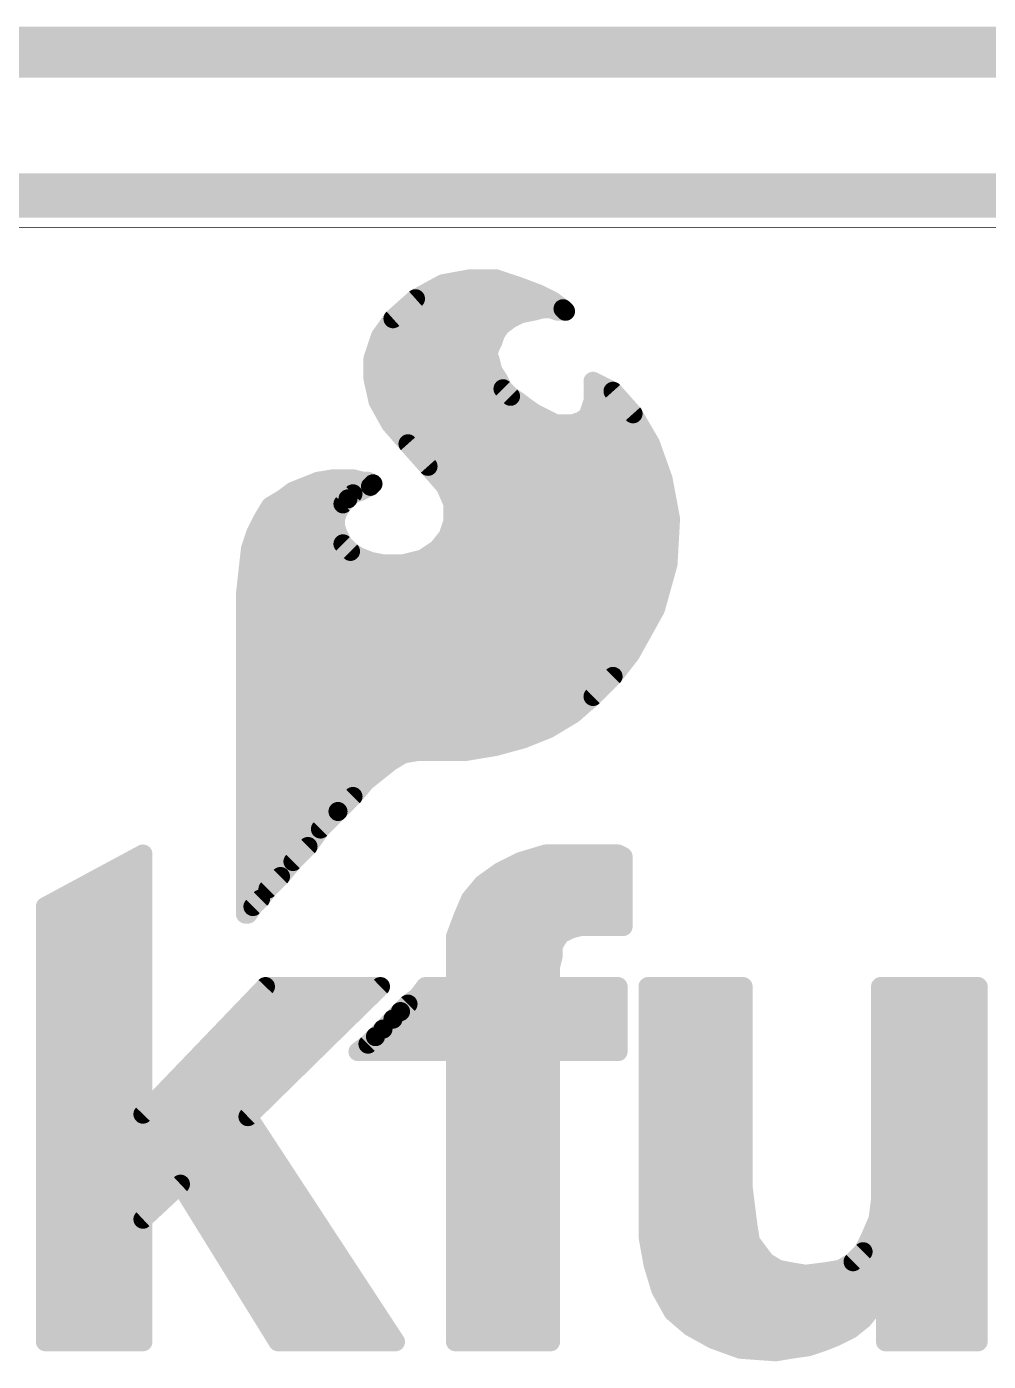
# Model space of a CAD drawing. Extents: x -31.8 to 54.9, y -28.5 to 33.1.
# Drawn here: x 12.72 to 16.56, y 27.79 to 33.12 of the extents above; entities that cross this region are included whole.
import ezdxf

# ---------------------------------------------------------------- set-up
doc = ezdxf.new("R2010")
doc.units = 0
for name, color, linetype in [('20', 53, 'CONTINUOUS'), ('21', 41, 'CONTINUOUS'), ('22', 40, 'CONTINUOUS'), ('52', 253, 'CONTINUOUS')]:
    doc.layers.add(name, color=color, linetype=linetype)

msp = doc.modelspace()

# ---------------------------------------------------------------- linework, layer by layer
at = {"layer": '20', "const_width": 0.2032}
msp.add_lwpolyline([(25.4, 33.02), (0, 33.02)], dxfattribs=at)
at = {"layer": '21', "const_width": 0.0762}
for points in [[(14.381, 32.094), (14.271, 32.034)], [(14.491, 32.114), (14.381, 32.094)], [(14.591, 32.114), (14.491, 32.114)], [(14.681, 32.084), (14.591, 32.114)], [(14.761, 32.054), (14.681, 32.084)], [(14.271, 32.034), (14.181, 31.954)], [(14.3557, 32.0802), (14.6911, 32.0802)], [(14.821, 32.024), (14.761, 32.054)], [(14.2373, 32.004), (14.8477, 32.004)], [(14.691, 31.974), (14.741, 31.984)], [(14.741, 31.984), (14.781, 31.994)], [(14.781, 31.994), (14.811, 31.994)], [(14.811, 31.994), (14.841, 31.984)], [(14.861, 31.994), (14.821, 32.024)], [(14.841, 31.984), (14.871, 31.984)], [(14.871, 31.984), (14.861, 31.994)], [(14.181, 31.954), (14.131, 31.884)], [(14.1623, 31.9278), (14.6161, 31.9278)], [(14.591, 31.894), (14.611, 31.924)], [(14.611, 31.924), (14.651, 31.954)], [(14.651, 31.954), (14.691, 31.974)], [(14.131, 31.884), (14.101, 31.794)], [(14.581, 31.864), (14.591, 31.894)], [(14.1202, 31.8516), (14.5748, 31.8516)], [(14.561, 31.814), (14.571, 31.844)], [(14.571, 31.844), (14.581, 31.864)], [(14.101, 31.794), (14.101, 31.714)], [(14.101, 31.7754), (14.5732, 31.7754)], [(14.571, 31.784), (14.561, 31.814)], [(14.581, 31.744), (14.571, 31.784)], [(14.101, 31.714), (14.121, 31.624)], [(14.601, 31.714), (14.581, 31.744)], [(14.621, 31.674), (14.601, 31.714)], [(14.1043, 31.6992), (14.6084, 31.6992)], [(14.651, 31.644), (14.621, 31.674)], [(14.981, 31.704), (14.981, 31.624)], [(15.061, 31.664), (14.981, 31.704)], [(14.981, 31.6992), (14.9906, 31.6992)], [(15.141, 31.574), (15.061, 31.664)], [(14.121, 31.624), (14.171, 31.534)], [(14.1216, 31.623), (14.6823, 31.623)], [(14.681, 31.624), (14.651, 31.644)], [(14.721, 31.594), (14.681, 31.624)], [(14.981, 31.624), (14.971, 31.594)], [(14.9807, 31.623), (15.0974, 31.623)], [(14.751, 31.574), (14.721, 31.594)], [(14.791, 31.554), (14.751, 31.574)], [(14.831, 31.534), (14.791, 31.554)], [(14.961, 31.564), (14.931, 31.544)], [(14.971, 31.594), (14.961, 31.564)], [(15.211, 31.454), (15.141, 31.574)], [(14.1639, 31.5468), (14.8054, 31.5468)], [(14.171, 31.534), (14.241, 31.454)], [(14.901, 31.534), (14.831, 31.534)], [(14.931, 31.544), (14.901, 31.534)], [(14.9352, 31.5468), (15.1569, 31.5468)], [(14.2265, 31.4706), (15.2013, 31.4706)], [(14.241, 31.454), (14.321, 31.364)], [(15.261, 31.314), (15.211, 31.454)], [(14.294, 31.3944), (15.2323, 31.3944)], [(14.321, 31.364), (14.391, 31.284)], [(13.831, 31.284), (13.781, 31.264)], [(13.881, 31.304), (13.831, 31.284)], [(13.941, 31.314), (13.881, 31.304)], [(14.021, 31.314), (13.941, 31.314)], [(14.061, 31.304), (14.021, 31.314)], [(14.081, 31.304), (14.061, 31.304)], [(14.071, 31.274), (14.091, 31.284)], [(14.101, 31.294), (14.081, 31.304)], [(14.091, 31.284), (14.101, 31.294)], [(14.3611, 31.3182), (15.2595, 31.3182)], [(14.391, 31.284), (14.421, 31.214)], [(15.291, 31.154), (15.261, 31.314)], [(13.741, 31.234), (13.691, 31.204)], [(13.781, 31.264), (13.741, 31.234)], [(13.7517, 31.242), (14.009, 31.242)], [(13.981, 31.214), (14.001, 31.234)], [(14.001, 31.234), (14.021, 31.254)], [(14.021, 31.254), (14.051, 31.264)], [(14.051, 31.264), (14.071, 31.274)], [(14.409, 31.242), (15.2745, 31.242)], [(13.691, 31.204), (13.661, 31.154)], [(13.951, 31.154), (13.961, 31.184)], [(13.961, 31.184), (13.981, 31.214)], [(14.421, 31.214), (14.421, 31.144)], [(13.661, 31.154), (13.631, 31.094)], [(13.6681, 31.1658), (13.9549, 31.1658)], [(13.951, 31.124), (13.951, 31.154)], [(13.961, 31.094), (13.951, 31.124)], [(14.421, 31.144), (14.401, 31.084)], [(14.421, 31.1658), (15.2888, 31.1658)], [(15.281, 30.974), (15.291, 31.154)], [(13.631, 31.094), (13.611, 31.034)], [(13.6295, 31.0896), (13.9632, 31.0896)], [(13.981, 31.054), (13.961, 31.094)], [(14.401, 31.084), (14.361, 31.034)], [(14.4029, 31.0896), (15.2874, 31.0896)], [(13.611, 31.034), (13.601, 30.944)], [(14.011, 31.024), (13.981, 31.054)], [(14.041, 31.004), (14.011, 31.024)], [(14.361, 31.034), (14.301, 30.994)], [(13.6087, 31.0134), (14.0269, 31.0134)], [(14.091, 30.984), (14.041, 31.004)], [(14.141, 30.974), (14.091, 30.984)], [(14.221, 30.974), (14.141, 30.974)], [(14.301, 30.994), (14.221, 30.974)], [(14.3301, 31.0134), (15.2832, 31.0134)], [(15.231, 30.794), (15.281, 30.974)], [(13.601, 30.944), (13.591, 30.854)], [(13.6002, 30.9372), (15.2708, 30.9372)], [(13.5918, 30.861), (15.2496, 30.861)], [(13.591, 30.854), (13.591, 29.574)], [(13.591, 30.7848), (15.2259, 30.7848)], [(15.131, 30.614), (15.231, 30.794)], [(13.591, 30.7086), (15.1836, 30.7086)], [(13.591, 30.6324), (15.1412, 30.6324)], [(15.061, 30.524), (15.131, 30.614)], [(13.591, 30.5562), (15.086, 30.5562)], [(14.981, 30.444), (15.061, 30.524)], [(13.591, 30.48), (15.017, 30.48)], [(14.901, 30.374), (14.981, 30.444)], [(13.591, 30.4038), (14.9351, 30.4038)], [(13.591, 30.3276), (14.8237, 30.3276)], [(14.801, 30.314), (14.901, 30.374)], [(14.591, 30.244), (14.701, 30.274)], [(14.701, 30.274), (14.801, 30.314)], [(13.591, 30.2514), (14.6181, 30.2514)], [(14.221, 30.214), (14.281, 30.224)], [(14.281, 30.224), (14.471, 30.224)], [(14.471, 30.224), (14.591, 30.244)], [(13.591, 30.1752), (14.16, 30.1752)], [(14.121, 30.144), (14.171, 30.184)], [(14.171, 30.184), (14.221, 30.214)], [(14.071, 30.104), (14.121, 30.144)], [(13.591, 30.099), (14.0668, 30.099)], [(14.021, 30.044), (14.071, 30.104)], [(13.591, 30.0228), (13.9998, 30.0228)], [(13.961, 29.984), (14.021, 30.044)], [(13.891, 29.914), (13.961, 29.984)], [(13.591, 29.9466), (13.9236, 29.9466)], [(13.841, 29.844), (13.891, 29.914)], [(13.591, 29.8704), (13.8599, 29.8704)], [(13.781, 29.784), (13.841, 29.844)], [(12.791, 29.604), (13.181, 29.814)], [(13.1442, 29.7942), (13.181, 29.7942)], [(13.181, 29.814), (13.181, 28.774)], [(13.591, 29.7942), (13.7912, 29.7942)], [(14.691, 29.784), (14.791, 29.814)], [(14.725, 29.7942), (15.101, 29.7942)], [(14.791, 29.814), (15.081, 29.814)], [(15.081, 29.814), (15.101, 29.804)], [(15.101, 29.804), (15.101, 29.524)], [(13.731, 29.724), (13.781, 29.784)], [(14.541, 29.694), (14.611, 29.744)], [(14.611, 29.744), (14.691, 29.784)], [(13.0027, 29.718), (13.181, 29.718)], [(13.591, 29.718), (13.725, 29.718)], [(13.681, 29.674), (13.731, 29.724)], [(14.491, 29.634), (14.541, 29.694)], [(14.5746, 29.718), (15.101, 29.718)], [(12.8612, 29.6418), (13.181, 29.6418)], [(13.591, 29.6418), (13.6569, 29.6418)], [(13.621, 29.604), (13.651, 29.634)], [(13.651, 29.634), (13.681, 29.674)], [(14.461, 29.564), (14.491, 29.634)], [(14.4975, 29.6418), (15.101, 29.6418)], [(12.791, 27.864), (12.791, 29.604)], [(13.601, 29.574), (13.621, 29.604)], [(12.791, 29.5656), (13.181, 29.5656)], [(13.591, 29.574), (13.601, 29.574)], [(14.431, 29.484), (14.461, 29.564)], [(14.4617, 29.5656), (15.101, 29.5656)], [(14.931, 29.524), (14.891, 29.514)], [(15.101, 29.524), (14.931, 29.524)], [(12.791, 29.4894), (13.181, 29.4894)], [(14.431, 29.284), (14.431, 29.484)], [(14.433, 29.4894), (14.8479, 29.4894)], [(14.851, 29.494), (14.831, 29.464)], [(14.871, 29.504), (14.851, 29.494)], [(14.891, 29.514), (14.871, 29.504)], [(14.831, 29.464), (14.821, 29.444)], [(14.821, 29.444), (14.821, 29.404)], [(12.791, 29.4132), (13.181, 29.4132)], [(14.431, 29.4132), (14.821, 29.4132)], [(14.821, 29.404), (14.811, 29.364)], [(14.811, 29.364), (14.811, 29.284)], [(12.791, 29.337), (13.181, 29.337)], [(14.431, 29.337), (14.811, 29.337)], [(12.791, 29.2608), (13.181, 29.2608)], [(13.181, 28.774), (13.671, 29.284)], [(14.131, 29.284), (13.601, 28.764)], [(13.6487, 29.2608), (14.1074, 29.2608)], [(13.671, 29.284), (14.131, 29.284)], [(14.281, 29.244), (14.311, 29.284)], [(14.2936, 29.2608), (15.081, 29.2608)], [(14.311, 29.284), (14.431, 29.284)], [(14.811, 29.284), (15.081, 29.284)], [(15.081, 29.284), (15.081, 29.024)], [(15.201, 28.284), (15.201, 29.284)], [(15.201, 29.284), (15.581, 29.284)], [(15.201, 29.2608), (15.581, 29.2608)], [(15.581, 29.284), (15.581, 28.484)], [(16.131, 28.434), (16.131, 29.284)], [(16.131, 29.284), (16.521, 29.284)], [(16.131, 29.2608), (16.521, 29.2608)], [(16.521, 29.284), (16.521, 28.044)], [(14.211, 29.184), (14.241, 29.214)], [(14.241, 29.214), (14.281, 29.244)], [(12.791, 29.1846), (13.181, 29.1846)], [(13.5755, 29.1846), (14.0297, 29.1846)], [(14.141, 29.114), (14.181, 29.154)], [(14.181, 29.154), (14.211, 29.184)], [(14.2116, 29.1846), (15.081, 29.1846)], [(15.201, 29.1846), (15.581, 29.1846)], [(16.131, 29.1846), (16.521, 29.1846)], [(12.791, 29.1084), (13.181, 29.1084)], [(13.5023, 29.1084), (13.952, 29.1084)], [(14.111, 29.084), (14.141, 29.114)], [(14.1354, 29.1084), (15.081, 29.1084)], [(15.201, 29.1084), (15.581, 29.1084)], [(16.131, 29.1084), (16.521, 29.1084)], [(14.041, 29.024), (14.081, 29.054)], [(14.081, 29.054), (14.111, 29.084)], [(12.791, 29.0322), (13.181, 29.0322)], [(13.4291, 29.0322), (13.8744, 29.0322)], [(14.431, 29.024), (14.041, 29.024)], [(14.0519, 29.0322), (15.081, 29.0322)], [(14.431, 28.874), (14.431, 29.024)], [(15.081, 29.024), (14.811, 29.024)], [(14.811, 29.024), (14.811, 27.864)], [(15.201, 29.0322), (15.581, 29.0322)], [(16.131, 29.0322), (16.521, 29.0322)], [(12.791, 28.956), (13.181, 28.956)], [(13.3559, 28.956), (13.7967, 28.956)], [(14.431, 28.956), (14.811, 28.956)], [(15.201, 28.956), (15.581, 28.956)], [(16.131, 28.956), (16.521, 28.956)], [(12.791, 28.8798), (13.181, 28.8798)], [(13.2827, 28.8798), (13.719, 28.8798)], [(14.431, 28.8798), (14.811, 28.8798)], [(14.431, 27.864), (14.431, 28.874)], [(15.201, 28.8798), (15.581, 28.8798)], [(16.131, 28.8798), (16.521, 28.8798)], [(12.791, 28.8036), (13.181, 28.8036)], [(13.2094, 28.8036), (13.6414, 28.8036)], [(14.431, 28.8036), (14.811, 28.8036)], [(15.201, 28.8036), (15.581, 28.8036)], [(16.131, 28.8036), (16.521, 28.8036)], [(12.791, 28.7274), (13.625, 28.7274)], [(13.601, 28.764), (14.191, 27.864)], [(14.431, 28.7274), (14.811, 28.7274)], [(15.201, 28.7274), (15.581, 28.7274)], [(16.131, 28.7274), (16.521, 28.7274)], [(12.791, 28.6512), (13.6749, 28.6512)], [(14.431, 28.6512), (14.811, 28.6512)], [(15.201, 28.6512), (15.581, 28.6512)], [(16.131, 28.6512), (16.521, 28.6512)], [(12.791, 28.575), (13.7249, 28.575)], [(14.431, 28.575), (14.811, 28.575)], [(15.201, 28.575), (15.581, 28.575)], [(16.131, 28.575), (16.521, 28.575)], [(12.791, 28.4988), (13.7749, 28.4988)], [(13.331, 28.494), (13.181, 28.354)], [(13.721, 27.864), (13.331, 28.494)], [(14.431, 28.4988), (14.811, 28.4988)], [(15.201, 28.4988), (15.581, 28.4988)], [(15.581, 28.484), (15.591, 28.404)], [(16.131, 28.4988), (16.521, 28.4988)], [(12.791, 28.4226), (13.2545, 28.4226)], [(13.3752, 28.4226), (13.8248, 28.4226)], [(14.431, 28.4226), (14.811, 28.4226)], [(15.201, 28.4226), (15.5887, 28.4226)], [(15.591, 28.404), (15.601, 28.324)], [(16.121, 28.354), (16.131, 28.434)], [(16.1296, 28.4226), (16.521, 28.4226)], [(13.181, 28.354), (13.181, 27.864)], [(16.091, 28.284), (16.121, 28.354)], [(12.791, 28.3464), (13.181, 28.3464)], [(13.4224, 28.3464), (13.8748, 28.3464)], [(14.431, 28.3464), (14.811, 28.3464)], [(15.201, 28.3464), (15.5982, 28.3464)], [(15.601, 28.324), (15.611, 28.264)], [(16.1177, 28.3464), (16.521, 28.3464)], [(12.791, 28.2702), (13.181, 28.2702)], [(13.4695, 28.2702), (13.9247, 28.2702)], [(14.431, 28.2702), (14.811, 28.2702)], [(15.221, 28.174), (15.201, 28.284)], [(15.2035, 28.2702), (15.61, 28.2702)], [(15.611, 28.264), (15.641, 28.224)], [(16.061, 28.224), (16.091, 28.284)], [(16.0841, 28.2702), (16.521, 28.2702)], [(12.791, 28.194), (13.181, 28.194)], [(13.5167, 28.194), (13.9747, 28.194)], [(14.431, 28.194), (14.811, 28.194)], [(15.2174, 28.194), (15.6635, 28.194)], [(15.641, 28.224), (15.671, 28.184)], [(16.021, 28.184), (16.061, 28.224)], [(16.031, 28.194), (16.521, 28.194)], [(15.251, 28.074), (15.221, 28.174)], [(15.671, 28.184), (15.721, 28.154)], [(15.721, 28.154), (15.771, 28.144)], [(15.771, 28.144), (15.831, 28.134)], [(15.831, 28.134), (15.911, 28.144)], [(15.911, 28.144), (15.971, 28.154)], [(15.971, 28.154), (16.021, 28.184)], [(12.791, 28.1178), (13.181, 28.1178)], [(13.5639, 28.1178), (14.0246, 28.1178)], [(14.431, 28.1178), (14.811, 28.1178)], [(15.2379, 28.1178), (16.521, 28.1178)], [(12.791, 28.0416), (13.181, 28.0416)], [(13.6111, 28.0416), (14.0746, 28.0416)], [(14.431, 28.0416), (14.811, 28.0416)], [(15.301, 27.984), (15.251, 28.074)], [(15.269, 28.0416), (16.1261, 28.0416)], [(16.141, 28.064), (16.101, 28.004)], [(16.151, 28.064), (16.141, 28.064)], [(16.151, 27.864), (16.151, 28.064)], [(16.151, 28.0416), (16.521, 28.0416)], [(16.521, 28.044), (16.521, 27.864)], [(15.371, 27.924), (15.301, 27.984)], [(16.101, 28.004), (16.061, 27.954)], [(12.791, 27.9654), (13.181, 27.9654)], [(13.6582, 27.9654), (14.1245, 27.9654)], [(14.431, 27.9654), (14.811, 27.9654)], [(15.3227, 27.9654), (16.0701, 27.9654)], [(15.461, 27.874), (15.371, 27.924)], [(16.061, 27.954), (16.011, 27.914)], [(16.151, 27.9654), (16.521, 27.9654)], [(12.791, 27.8892), (13.181, 27.8892)], [(13.7054, 27.8892), (14.1745, 27.8892)], [(14.431, 27.8892), (14.811, 27.8892)], [(15.4336, 27.8892), (15.9614, 27.8892)], [(15.571, 27.834), (15.461, 27.874)], [(15.951, 27.884), (15.901, 27.864)], [(16.011, 27.914), (15.951, 27.884)], [(16.151, 27.8892), (16.521, 27.8892)], [(13.181, 27.864), (12.791, 27.864)], [(14.191, 27.864), (13.721, 27.864)], [(14.811, 27.864), (14.431, 27.864)], [(15.711, 27.824), (15.571, 27.834)], [(15.771, 27.834), (15.711, 27.824)], [(15.841, 27.844), (15.771, 27.834)], [(15.901, 27.864), (15.841, 27.844)], [(16.521, 27.864), (16.151, 27.864)]]:
    msp.add_lwpolyline(points, dxfattribs=at)
at = {"layer": '21', "const_width": 0.0381}
for points in [[(14.3776, 32.1127, 1), (14.3844, 32.0753)], [(14.3901, 32.0773, 1), (14.3719, 32.1107)], [(14.491, 32.1331, 1), (14.491, 32.095)], [(14.4944, 32.0953, 1), (14.4876, 32.1327)], [(14.597, 32.1321, 1), (14.585, 32.0959)], [(14.591, 32.095, 1), (14.591, 32.1331)], [(14.6877, 32.1018, 1), (14.6743, 32.0662)], [(14.675, 32.0659, 1), (14.687, 32.1021)], [(14.2619, 32.0507, 1), (14.2801, 32.0173)], [(14.2837, 32.0198, 1), (14.2583, 32.0482)], [(14.3557, 32.0993, 1), (14.3557, 32.0612)], [(14.6911, 32.0612, 1), (14.6911, 32.0993)], [(14.7695, 32.071, 1), (14.7525, 32.037)], [(14.7543, 32.0362, 1), (14.7677, 32.0718)], [(14.2373, 32.0231, 1), (14.2373, 31.985)], [(14.7364, 32.0025, 1), (14.7456, 31.9655)], [(14.7447, 31.9653, 1), (14.7373, 32.0027)], [(14.781, 32.013, 1), (14.781, 31.9749)], [(14.7856, 31.9755, 1), (14.7764, 32.0125)], [(14.817, 32.0121, 1), (14.805, 31.9759)], [(14.8324, 32.0392, 1), (14.8096, 32.0088)], [(14.811, 31.9749, 1), (14.811, 32.013)], [(14.8125, 32.007, 1), (14.8295, 32.041)], [(14.841, 32.0031, 1), (14.841, 31.965)], [(14.835, 31.9659, 1), (14.847, 32.0021)], [(14.8745, 32.0075, 1), (14.8475, 31.9805)], [(14.8477, 31.985, 1), (14.8477, 32.0231)], [(14.8496, 31.9788, 1), (14.8724, 32.0092)], [(14.8575, 31.9705, 1), (14.8845, 31.9975)], [(14.871, 31.965, 1), (14.871, 32.0031)], [(14.1623, 31.9469, 1), (14.1623, 31.9088)], [(14.1683, 31.9682, 1), (14.1937, 31.9398)], [(14.1965, 31.9429, 1), (14.1655, 31.9651)], [(14.6269, 31.9134, 1), (14.5951, 31.9346)], [(14.6161, 31.9088, 1), (14.6161, 31.9469)], [(14.6425, 31.971, 1), (14.6595, 31.937)], [(14.6624, 31.9388, 1), (14.6396, 31.9692)], [(14.6873, 31.9927, 1), (14.6947, 31.9553)], [(14.6995, 31.957, 1), (14.6825, 31.991)], [(14.1155, 31.8951, 1), (14.1465, 31.8729)], [(14.1491, 31.878, 1), (14.1129, 31.89)], [(14.5751, 31.9046, 1), (14.6069, 31.8834)], [(14.6091, 31.888, 1), (14.5729, 31.9)], [(14.5996, 31.9392, 1), (14.6224, 31.9088)], [(14.1202, 31.8707, 1), (14.1202, 31.8326)], [(14.554, 31.8525, 1), (14.588, 31.8355)], [(14.5891, 31.838, 1), (14.5529, 31.85)], [(14.5629, 31.87, 1), (14.5991, 31.858)], [(14.598, 31.8555, 1), (14.564, 31.8725)], [(14.5748, 31.8326, 1), (14.5748, 31.8707)], [(14.0829, 31.8, 1), (14.1191, 31.788)], [(14.101, 31.7945, 1), (14.101, 31.7564)], [(14.1201, 31.794, 1), (14.082, 31.794)], [(14.5791, 31.82, 1), (14.5429, 31.808)], [(14.5429, 31.82, 1), (14.5791, 31.808)], [(14.5895, 31.7886, 1), (14.5525, 31.7794)], [(14.5529, 31.778, 1), (14.5891, 31.79)], [(14.5732, 31.7564, 1), (14.5732, 31.7945)], [(14.1196, 31.7181, 1), (14.0824, 31.7099)], [(14.5969, 31.7546, 1), (14.5651, 31.7334)], [(14.5625, 31.7394, 1), (14.5995, 31.7486)], [(14.618, 31.7225, 1), (14.584, 31.7055)], [(14.082, 31.714, 1), (14.1201, 31.714)], [(14.1043, 31.7183, 1), (14.1043, 31.6802)], [(14.5851, 31.7034, 1), (14.6169, 31.7246)], [(14.6345, 31.6875, 1), (14.6075, 31.6605)], [(14.604, 31.6655, 1), (14.638, 31.6825)], [(14.6084, 31.6802, 1), (14.6084, 31.7183)], [(15, 31.704, 1), (14.9619, 31.704)], [(14.9895, 31.721, 1), (14.9725, 31.687)], [(14.981, 31.7183, 1), (14.981, 31.6802)], [(14.9906, 31.6802, 1), (14.9906, 31.7183)], [(15.0752, 31.6767, 1), (15.0468, 31.6513)], [(15.0525, 31.647, 1), (15.0695, 31.681)], [(14.1377, 31.6333, 1), (14.1043, 31.6147)], [(14.1024, 31.6199, 1), (14.1396, 31.6281)], [(14.1216, 31.6421, 1), (14.1216, 31.604)], [(14.6616, 31.6599, 1), (14.6404, 31.6281)], [(14.6375, 31.6305, 1), (14.6645, 31.6575)], [(14.6924, 31.6392, 1), (14.6696, 31.6088)], [(14.6704, 31.6081, 1), (14.6916, 31.6399)], [(14.6823, 31.604, 1), (14.6823, 31.6421)], [(14.9807, 31.6421, 1), (14.9807, 31.604)], [(14.9619, 31.624, 1), (15, 31.624)], [(14.9991, 31.618, 1), (14.9629, 31.63)], [(15.0974, 31.604, 1), (15.0974, 31.6421)], [(14.7316, 31.6099, 1), (14.7104, 31.5781)], [(14.7096, 31.5788, 1), (14.7324, 31.6092)], [(14.7595, 31.591, 1), (14.7425, 31.557)], [(14.7404, 31.5581, 1), (14.7616, 31.5899)], [(14.7995, 31.571, 1), (14.7825, 31.537)], [(14.7825, 31.537, 1), (14.7995, 31.571)], [(14.9429, 31.57, 1), (14.9791, 31.558)], [(14.9716, 31.5481, 1), (14.9504, 31.5799)], [(14.9529, 31.6, 1), (14.9891, 31.588)], [(14.9891, 31.588, 1), (14.9529, 31.6)], [(15.1575, 31.5836, 1), (15.1245, 31.5644)], [(15.1268, 31.5613, 1), (15.1552, 31.5867)], [(14.1639, 31.5659, 1), (14.1639, 31.5278)], [(14.1853, 31.5465, 1), (14.1567, 31.5215)], [(14.1543, 31.5247, 1), (14.1877, 31.5433)], [(14.8054, 31.5278, 1), (14.8054, 31.5659)], [(14.831, 31.5531, 1), (14.831, 31.515)], [(14.8225, 31.517, 1), (14.8395, 31.551)], [(14.895, 31.5521, 1), (14.907, 31.5159)], [(14.901, 31.515, 1), (14.901, 31.5531)], [(14.9204, 31.5599, 1), (14.9416, 31.5281)], [(14.9352, 31.5659, 1), (14.9352, 31.5278)], [(14.937, 31.5259, 1), (14.925, 31.5621)], [(15.1569, 31.5278, 1), (15.1569, 31.5659)], [(14.2265, 31.4897, 1), (14.2265, 31.4516)], [(14.2552, 31.4667, 1), (14.2268, 31.4413)], [(14.2267, 31.4415, 1), (14.2553, 31.4665)], [(15.2289, 31.4604, 1), (15.1931, 31.4476)], [(15.1945, 31.4444, 1), (15.2275, 31.4636)], [(15.2013, 31.4516, 1), (15.2013, 31.4897)], [(14.294, 31.4135, 1), (14.294, 31.3754)], [(15.2323, 31.3754, 1), (15.2323, 31.4135)], [(14.3353, 31.3765, 1), (14.3067, 31.3515)], [(14.3068, 31.3513, 1), (14.3352, 31.3767)], [(13.8239, 31.3017, 1), (13.8381, 31.2663)], [(13.8381, 31.2663, 1), (13.8239, 31.3017)], [(13.8779, 31.3228, 1), (13.8841, 31.2852)], [(13.8881, 31.2863, 1), (13.8739, 31.3217)], [(13.941, 31.3331, 1), (13.941, 31.295)], [(13.9441, 31.2952, 1), (13.9379, 31.3328)], [(14.0256, 31.3325, 1), (14.0164, 31.2955)], [(14.021, 31.295, 1), (14.021, 31.3331)], [(14.061, 31.3231, 1), (14.061, 31.285)], [(14.0564, 31.2855, 1), (14.0656, 31.3225)], [(14.0895, 31.321, 1), (14.0725, 31.287)], [(14.081, 31.285, 1), (14.081, 31.3231)], [(14.0995, 31.267, 1), (14.0825, 31.301)], [(14.1145, 31.2805, 1), (14.0875, 31.3075)], [(14.0925, 31.277, 1), (14.1095, 31.311)], [(14.3611, 31.3373, 1), (14.3611, 31.2992)], [(14.4085, 31.2915, 1), (14.3735, 31.2765)], [(15.2797, 31.3175, 1), (15.2423, 31.3105)], [(15.2431, 31.3076, 1), (15.2789, 31.3204)], [(15.2595, 31.2992, 1), (15.2595, 31.3373)], [(13.7296, 31.2492, 1), (13.7524, 31.2188)], [(13.7508, 31.2177, 1), (13.7312, 31.2503)], [(13.7517, 31.2611, 1), (13.7517, 31.223)], [(13.7739, 31.2817, 1), (13.7881, 31.2463)], [(13.7924, 31.2488, 1), (13.7696, 31.2792)], [(14.0145, 31.2205, 1), (13.9875, 31.2475)], [(14.015, 31.2721, 1), (14.027, 31.2359)], [(14.0345, 31.2405, 1), (14.0075, 31.2675)], [(14.009, 31.223, 1), (14.009, 31.2611)], [(14.0425, 31.281, 1), (14.0595, 31.247)], [(14.057, 31.2459, 1), (14.045, 31.2821)], [(14.0625, 31.291, 1), (14.0795, 31.257)], [(14.0795, 31.257, 1), (14.0625, 31.291)], [(14.0775, 31.2975, 1), (14.1045, 31.2705)], [(14.3767, 31.2715, 1), (14.4053, 31.2965)], [(14.409, 31.2611, 1), (14.409, 31.223)], [(15.2745, 31.223, 1), (15.2745, 31.2611)], [(13.6812, 31.2203, 1), (13.7008, 31.1877)], [(13.7073, 31.1942, 1), (13.6747, 31.2138)], [(13.9791, 31.178, 1), (13.9429, 31.19)], [(13.9675, 31.2275, 1), (13.9945, 31.2005)], [(13.9969, 31.2034, 1), (13.9651, 31.2246)], [(13.9875, 31.2475, 1), (14.0145, 31.2205)], [(14.4401, 31.214, 1), (14.402, 31.214)], [(14.4035, 31.2065, 1), (14.4385, 31.2215)], [(13.6447, 31.1638, 1), (13.6773, 31.1442)], [(13.678, 31.1455, 1), (13.644, 31.1625)], [(13.6681, 31.1849, 1), (13.6681, 31.1468)], [(13.9329, 31.16, 1), (13.9691, 31.148)], [(13.9691, 31.13, 1), (13.9329, 31.118)], [(13.9701, 31.154, 1), (13.932, 31.154)], [(13.9451, 31.1946, 1), (13.9769, 31.1734)], [(13.9549, 31.1468, 1), (13.9549, 31.1849)], [(14.421, 31.1849, 1), (14.421, 31.1468)], [(14.402, 31.144, 1), (14.4401, 31.144)], [(14.4391, 31.138, 1), (14.4029, 31.15)], [(15.31, 31.1529, 1), (15.272, 31.1551)], [(15.2723, 31.1505, 1), (15.3097, 31.1575)], [(15.2888, 31.1468, 1), (15.2888, 31.1849)], [(13.6295, 31.1087, 1), (13.6295, 31.0706)], [(13.614, 31.1025, 1), (13.648, 31.0855)], [(13.6491, 31.088, 1), (13.6129, 31.1)], [(13.932, 31.124, 1), (13.9701, 31.124)], [(13.978, 31.1025, 1), (13.944, 31.0855)], [(13.9429, 31.088, 1), (13.9791, 31.1)], [(13.9632, 31.0706, 1), (13.9632, 31.1087)], [(14.3829, 31.09, 1), (14.4191, 31.078)], [(14.4029, 31.1087, 1), (14.4029, 31.0706)], [(14.4159, 31.0721, 1), (14.3861, 31.0959)], [(15.2874, 31.0706, 1), (15.2874, 31.1087)], [(13.5929, 31.04, 1), (13.6291, 31.028)], [(13.6299, 31.0319, 1), (13.5921, 31.0361)], [(13.9945, 31.0675, 1), (13.9675, 31.0405)], [(13.964, 31.0455, 1), (13.998, 31.0625)], [(14.0216, 31.0399, 1), (14.0004, 31.0081)], [(13.9975, 31.0105, 1), (14.0245, 31.0375)], [(14.3461, 31.0459, 1), (14.3759, 31.0221)], [(14.3716, 31.0181, 1), (14.3504, 31.0499)], [(13.6087, 31.0325, 1), (13.6087, 30.9944)], [(14.0481, 31.0217, 1), (14.0339, 30.9863)], [(14.0269, 30.9944, 1), (14.0269, 31.0325)], [(14.0304, 30.9881, 1), (14.0516, 31.0199)], [(14.0947, 31.0027, 1), (14.0873, 30.9653)], [(14.0839, 30.9663, 1), (14.0981, 31.0017)], [(14.141, 30.9931, 1), (14.141, 30.955)], [(14.1373, 30.9553, 1), (14.1447, 30.9927)], [(14.2164, 30.9925, 1), (14.2256, 30.9555)], [(14.221, 30.955, 1), (14.221, 30.9931)], [(14.2904, 31.0099, 1), (14.3116, 30.9781)], [(14.3056, 30.9755, 1), (14.2964, 31.0125)], [(14.3301, 31.0325, 1), (14.3301, 30.9944)], [(15.2994, 30.9689, 1), (15.2626, 30.9791)], [(15.2832, 30.9944, 1), (15.2832, 31.0325)], [(13.6002, 30.9563, 1), (13.6002, 30.9182)], [(13.5821, 30.9461, 1), (13.6199, 30.9419)], [(13.6199, 30.9419, 1), (13.5821, 30.9461)], [(15.262, 30.9751, 1), (15.3, 30.9729)], [(15.2708, 30.9182, 1), (15.2708, 30.9563)], [(13.5918, 30.8801, 1), (13.5918, 30.842)], [(15.2496, 30.842, 1), (15.2496, 30.8801)], [(13.6101, 30.854, 1), (13.572, 30.854)], [(13.5721, 30.8561, 1), (13.6099, 30.8519)], [(13.591, 30.8039, 1), (13.591, 30.7658)], [(15.2126, 30.7991, 1), (15.2494, 30.7889)], [(15.2477, 30.7847, 1), (15.2143, 30.8033)], [(15.2259, 30.7658, 1), (15.2259, 30.8039)], [(13.591, 30.7277, 1), (13.591, 30.6896)], [(15.1836, 30.6896, 1), (15.1836, 30.7277)], [(13.591, 30.6515, 1), (13.591, 30.6134)], [(15.1143, 30.6233, 1), (15.1477, 30.6047)], [(15.146, 30.6023, 1), (15.116, 30.6257)], [(15.1412, 30.6134, 1), (15.1412, 30.6515)], [(13.591, 30.5753, 1), (13.591, 30.5372)], [(15.086, 30.5372, 1), (15.086, 30.5753)], [(15.046, 30.5357, 1), (15.076, 30.5123)], [(15.0745, 30.5105, 1), (15.0475, 30.5375)], [(13.591, 30.4991, 1), (13.591, 30.461)], [(14.9675, 30.4575, 1), (14.9945, 30.4305)], [(14.9935, 30.4297, 1), (14.9685, 30.4583)], [(15.017, 30.461, 1), (15.017, 30.4991)], [(13.591, 30.4229, 1), (13.591, 30.3848)], [(14.9351, 30.3848, 1), (14.9351, 30.4229)], [(13.591, 30.3467, 1), (13.591, 30.3086)], [(14.8237, 30.3086, 1), (14.8237, 30.3467)], [(14.8885, 30.3883, 1), (14.9135, 30.3597)], [(14.9108, 30.3577, 1), (14.8912, 30.3903)], [(14.6939, 30.2917, 1), (14.7081, 30.2563)], [(14.706, 30.2556, 1), (14.696, 30.2924)], [(14.7912, 30.3303, 1), (14.8108, 30.2977)], [(14.8081, 30.2963, 1), (14.7939, 30.3317)], [(13.591, 30.2705, 1), (13.591, 30.2324)], [(14.281, 30.2431, 1), (14.281, 30.205)], [(14.2841, 30.2052, 1), (14.2779, 30.2428)], [(14.4679, 30.2428, 1), (14.4741, 30.2052)], [(14.471, 30.205, 1), (14.471, 30.2431)], [(14.586, 30.2624, 1), (14.596, 30.2256)], [(14.5941, 30.2252, 1), (14.5879, 30.2628)], [(14.6181, 30.2324, 1), (14.6181, 30.2705)], [(13.591, 30.1943, 1), (13.591, 30.1562)], [(14.1612, 30.2003, 1), (14.1808, 30.1677)], [(14.1829, 30.1691, 1), (14.1591, 30.1989)], [(14.16, 30.1562, 1), (14.16, 30.1943)], [(14.2179, 30.2328, 1), (14.2241, 30.1952)], [(14.2308, 30.1977, 1), (14.2112, 30.2303)], [(14.1091, 30.1589, 1), (14.1329, 30.1291)], [(14.1329, 30.1291, 1), (14.1091, 30.1589)], [(13.591, 30.1181, 1), (13.591, 30.08)], [(14.0591, 30.1189, 1), (14.0829, 30.0891)], [(14.0856, 30.0918, 1), (14.0564, 30.1162)], [(14.0668, 30.08, 1), (14.0668, 30.1181)], [(13.591, 30.0419, 1), (13.591, 30.0038)], [(13.9998, 30.0038, 1), (13.9998, 30.0419)], [(14.0064, 30.0562, 1), (14.0356, 30.0318)], [(14.0345, 30.0305, 1), (14.0075, 30.0575)], [(13.9475, 29.9975, 1), (13.9745, 29.9705)], [(13.9745, 29.9705, 1), (13.9475, 29.9975)], [(13.591, 29.9657, 1), (13.591, 29.9276)], [(13.8775, 29.9275, 1), (13.9045, 29.9005)], [(13.9065, 29.9029, 1), (13.8755, 29.9251)], [(13.9236, 29.9276, 1), (13.9236, 29.9657)], [(13.591, 29.8895, 1), (13.591, 29.8514)], [(13.8545, 29.8305, 1), (13.8275, 29.8575)], [(13.8599, 29.8514, 1), (13.8599, 29.8895)], [(13.1442, 29.8133, 1), (13.1442, 29.7752)], [(13.2001, 29.814, 1), (13.162, 29.814)], [(13.19, 29.7972, 1), (13.172, 29.8308)], [(13.181, 29.7752, 1), (13.181, 29.8133)], [(13.591, 29.8133, 1), (13.591, 29.7752)], [(13.7912, 29.7752, 1), (13.7912, 29.8133)], [(13.8255, 29.8551, 1), (13.8565, 29.8329)], [(14.725, 29.8133, 1), (14.725, 29.7752)], [(14.791, 29.8331, 1), (14.791, 29.795)], [(14.7965, 29.7958, 1), (14.7855, 29.8322)], [(15.0895, 29.831, 1), (15.0725, 29.797)], [(15.081, 29.795, 1), (15.081, 29.8331)], [(15.1201, 29.804, 1), (15.082, 29.804)], [(15.0925, 29.787, 1), (15.1095, 29.821)], [(15.101, 29.7752, 1), (15.101, 29.8133)], [(13.7675, 29.7975, 1), (13.7945, 29.7705)], [(13.7956, 29.7718, 1), (13.7664, 29.7962)], [(14.6025, 29.761, 1), (14.6195, 29.727)], [(14.6221, 29.7285, 1), (14.5999, 29.7595)], [(14.6855, 29.8022, 1), (14.6965, 29.7658)], [(14.6995, 29.767, 1), (14.6825, 29.801)], [(13.0027, 29.737, 1), (13.0027, 29.6989)], [(13.181, 29.6989, 1), (13.181, 29.737)], [(13.591, 29.737, 1), (13.591, 29.6989)], [(13.7164, 29.7362, 1), (13.7456, 29.7118)], [(13.7445, 29.7105, 1), (13.7175, 29.7375)], [(13.725, 29.6989, 1), (13.725, 29.737)], [(14.5299, 29.7095, 1), (14.5521, 29.6785)], [(14.5556, 29.6818, 1), (14.5264, 29.7062)], [(14.5746, 29.737, 1), (14.5746, 29.6989)], [(15.101, 29.6989, 1), (15.101, 29.737)], [(12.8612, 29.6608, 1), (12.8612, 29.6227)], [(13.181, 29.6227, 1), (13.181, 29.6608)], [(13.591, 29.6608, 1), (13.591, 29.6227)], [(13.6645, 29.6205, 1), (13.6375, 29.6475)], [(13.6569, 29.6227, 1), (13.6569, 29.6608)], [(13.6675, 29.6875, 1), (13.6945, 29.6605)], [(13.6962, 29.6626, 1), (13.6658, 29.6854)], [(14.5085, 29.6265, 1), (14.4735, 29.6415)], [(14.4975, 29.6608, 1), (14.4975, 29.6227)], [(15.101, 29.6227, 1), (15.101, 29.6608)], [(12.782, 29.6208, 1), (12.8, 29.5872)], [(12.8101, 29.604, 1), (12.772, 29.604)], [(13.6075, 29.6175, 1), (13.6345, 29.5905)], [(13.6369, 29.5934, 1), (13.6051, 29.6146)], [(13.6358, 29.6454, 1), (13.6662, 29.6226)], [(14.4764, 29.6462, 1), (14.5056, 29.6218)], [(12.791, 29.5846, 1), (12.791, 29.5465)], [(13.181, 29.5465, 1), (13.181, 29.5846)], [(13.591, 29.5931, 1), (13.591, 29.555)], [(13.572, 29.574, 1), (13.6101, 29.574)], [(13.5851, 29.5846, 1), (13.6169, 29.5634)], [(13.601, 29.555, 1), (13.601, 29.5931)], [(14.4435, 29.5715, 1), (14.4785, 29.5565)], [(14.4617, 29.5846, 1), (14.4617, 29.5465)], [(14.4788, 29.5573, 1), (14.4432, 29.5707)], [(14.931, 29.5431, 1), (14.931, 29.505)], [(14.9356, 29.5055, 1), (14.9264, 29.5425)], [(15.101, 29.5465, 1), (15.101, 29.5846)], [(15.101, 29.505, 1), (15.101, 29.5431)], [(12.791, 29.5084, 1), (12.791, 29.4703)], [(13.181, 29.4703, 1), (13.181, 29.5084)], [(14.4132, 29.4907, 1), (14.4488, 29.4773)], [(14.4501, 29.484, 1), (14.412, 29.484)], [(14.433, 29.5084, 1), (14.433, 29.4703)], [(14.8425, 29.511, 1), (14.8595, 29.477)], [(14.8669, 29.4834, 1), (14.8351, 29.5046)], [(14.8479, 29.4703, 1), (14.8479, 29.5084)], [(14.8625, 29.521, 1), (14.8795, 29.487)], [(14.8795, 29.487, 1), (14.8625, 29.521)], [(14.8864, 29.5325, 1), (14.8956, 29.4955)], [(14.8995, 29.497, 1), (14.8825, 29.531)], [(15.082, 29.524, 1), (15.1201, 29.524)], [(14.8401, 29.444, 1), (14.802, 29.444)], [(14.804, 29.4525, 1), (14.838, 29.4355)], [(14.8151, 29.4746, 1), (14.8469, 29.4534)], [(14.848, 29.4555, 1), (14.814, 29.4725)], [(12.791, 29.4322, 1), (12.791, 29.3941)], [(13.181, 29.3941, 1), (13.181, 29.4322)], [(14.431, 29.4322, 1), (14.431, 29.3941)], [(14.83, 29.364, 1), (14.7919, 29.364)], [(14.802, 29.404, 1), (14.8401, 29.404)], [(14.8395, 29.3994, 1), (14.8025, 29.4086)], [(14.821, 29.3941, 1), (14.821, 29.4322)], [(12.791, 29.356, 1), (12.791, 29.3179)], [(13.181, 29.3179, 1), (13.181, 29.356)], [(14.431, 29.356, 1), (14.431, 29.3179)], [(14.7925, 29.3686, 1), (14.8295, 29.3594)], [(14.811, 29.3179, 1), (14.811, 29.356)], [(12.791, 29.2798, 1), (12.791, 29.2417)], [(13.181, 29.2417, 1), (13.181, 29.2798)], [(13.6487, 29.2798, 1), (13.6487, 29.2417)], [(13.671, 29.3031, 1), (13.671, 29.265)], [(13.6847, 29.2708, 1), (13.6573, 29.2972)], [(14.1074, 29.2417, 1), (14.1074, 29.2798)], [(14.1443, 29.2704, 1), (14.1177, 29.2976)], [(14.131, 29.265, 1), (14.131, 29.3031)], [(14.2936, 29.2798, 1), (14.2936, 29.2417)], [(14.311, 29.3031, 1), (14.311, 29.265)], [(14.3262, 29.2726, 1), (14.2958, 29.2954)], [(14.412, 29.284, 1), (14.4501, 29.284)], [(14.431, 29.265, 1), (14.431, 29.3031)], [(14.811, 29.3031, 1), (14.811, 29.265)], [(14.7919, 29.284, 1), (14.83, 29.284)], [(15.1001, 29.284, 1), (15.062, 29.284)], [(15.081, 29.265, 1), (15.081, 29.3031)], [(15.081, 29.2417, 1), (15.081, 29.2798)], [(15.201, 29.3031, 1), (15.201, 29.265)], [(15.201, 29.2798, 1), (15.201, 29.2417)], [(15.2201, 29.284, 1), (15.182, 29.284)], [(15.6001, 29.284, 1), (15.562, 29.284)], [(15.581, 29.265, 1), (15.581, 29.3031)], [(15.581, 29.2417, 1), (15.581, 29.2798)], [(16.131, 29.3031, 1), (16.131, 29.265)], [(16.1501, 29.284, 1), (16.112, 29.284)], [(16.131, 29.2798, 1), (16.131, 29.2417)], [(16.5401, 29.284, 1), (16.502, 29.284)], [(16.521, 29.265, 1), (16.521, 29.3031)], [(16.521, 29.2417, 1), (16.521, 29.2798)], [(14.2296, 29.2292, 1), (14.2524, 29.1988)], [(14.2545, 29.2005, 1), (14.2275, 29.2275)], [(14.2658, 29.2554, 1), (14.2962, 29.2326)], [(14.2924, 29.2288, 1), (14.2696, 29.2592)], [(12.791, 29.2036, 1), (12.791, 29.1655)], [(13.181, 29.1655, 1), (13.181, 29.2036)], [(13.5755, 29.2036, 1), (13.5755, 29.1655)], [(14.0297, 29.1655, 1), (14.0297, 29.2036)], [(14.1675, 29.1675, 1), (14.1945, 29.1405)], [(14.1945, 29.1405, 1), (14.1675, 29.1675)], [(14.1975, 29.1975, 1), (14.2245, 29.1705)], [(14.2116, 29.2036, 1), (14.2116, 29.1655)], [(14.2245, 29.1705, 1), (14.1975, 29.1975)], [(15.081, 29.1655, 1), (15.081, 29.2036)], [(15.201, 29.2036, 1), (15.201, 29.1655)], [(15.581, 29.1655, 1), (15.581, 29.2036)], [(16.131, 29.2036, 1), (16.131, 29.1655)], [(16.521, 29.1655, 1), (16.521, 29.2036)], [(12.791, 29.1275, 1), (12.791, 29.0894)], [(13.181, 29.0894, 1), (13.181, 29.1275)], [(13.5023, 29.1275, 1), (13.5023, 29.0894)], [(13.952, 29.0894, 1), (13.952, 29.1275)], [(14.1354, 29.1275, 1), (14.1354, 29.0894)], [(14.1275, 29.1275, 1), (14.1545, 29.1005)], [(14.1545, 29.1005, 1), (14.1275, 29.1275)], [(15.081, 29.0894, 1), (15.081, 29.1275)], [(15.201, 29.1275, 1), (15.201, 29.0894)], [(15.581, 29.0894, 1), (15.581, 29.1275)], [(16.131, 29.1275, 1), (16.131, 29.0894)], [(16.521, 29.0894, 1), (16.521, 29.1275)], [(14.0675, 29.0675, 1), (14.0945, 29.0405)], [(14.0924, 29.0388, 1), (14.0696, 29.0692)], [(14.0975, 29.0975, 1), (14.1245, 29.0705)], [(14.1245, 29.0705, 1), (14.0975, 29.0975)], [(12.791, 29.0513, 1), (12.791, 29.0132)], [(13.181, 29.0132, 1), (13.181, 29.0513)], [(13.4291, 29.0513, 1), (13.4291, 29.0132)], [(13.8744, 29.0132, 1), (13.8744, 29.0513)], [(14.041, 29.0431, 1), (14.041, 29.005)], [(14.0296, 29.0392, 1), (14.0524, 29.0088)], [(14.0519, 29.0513, 1), (14.0519, 29.0132)], [(14.4501, 29.024, 1), (14.412, 29.024)], [(14.431, 29.005, 1), (14.431, 29.0431)], [(14.811, 29.0431, 1), (14.811, 29.005)], [(14.83, 29.024, 1), (14.7919, 29.024)], [(15.062, 29.024, 1), (15.1001, 29.024)], [(15.081, 29.0132, 1), (15.081, 29.0513)], [(15.081, 29.005, 1), (15.081, 29.0431)], [(15.201, 29.0513, 1), (15.201, 29.0132)], [(15.581, 29.0132, 1), (15.581, 29.0513)], [(16.131, 29.0513, 1), (16.131, 29.0132)], [(16.521, 29.0132, 1), (16.521, 29.0513)], [(12.791, 28.9751, 1), (12.791, 28.937)], [(13.181, 28.937, 1), (13.181, 28.9751)], [(13.3559, 28.9751, 1), (13.3559, 28.937)], [(13.7967, 28.937, 1), (13.7967, 28.9751)], [(14.431, 28.9751, 1), (14.431, 28.937)], [(14.811, 28.937, 1), (14.811, 28.9751)], [(15.201, 28.9751, 1), (15.201, 28.937)], [(15.581, 28.937, 1), (15.581, 28.9751)], [(16.131, 28.9751, 1), (16.131, 28.937)], [(16.521, 28.937, 1), (16.521, 28.9751)], [(12.791, 28.8989, 1), (12.791, 28.8608)], [(13.181, 28.8608, 1), (13.181, 28.8989)], [(13.2827, 28.8989, 1), (13.2827, 28.8608)], [(13.719, 28.8608, 1), (13.719, 28.8989)], [(14.431, 28.8989, 1), (14.431, 28.8608)], [(14.4501, 28.874, 1), (14.412, 28.874)], [(14.412, 28.874, 1), (14.4501, 28.874)], [(14.811, 28.8608, 1), (14.811, 28.8989)], [(15.201, 28.8989, 1), (15.201, 28.8608)], [(15.581, 28.8608, 1), (15.581, 28.8989)], [(16.131, 28.8989, 1), (16.131, 28.8608)], [(16.521, 28.8608, 1), (16.521, 28.8989)], [(12.791, 28.8227, 1), (12.791, 28.7846)], [(13.181, 28.7846, 1), (13.181, 28.8227)], [(13.2094, 28.8227, 1), (13.2094, 28.7846)], [(13.6414, 28.7846, 1), (13.6414, 28.8227)], [(14.431, 28.8227, 1), (14.431, 28.7846)], [(14.811, 28.7846, 1), (14.811, 28.8227)], [(15.201, 28.8227, 1), (15.201, 28.7846)], [(15.581, 28.7846, 1), (15.581, 28.8227)], [(16.131, 28.8227, 1), (16.131, 28.7846)], [(16.521, 28.7846, 1), (16.521, 28.8227)], [(12.791, 28.7465, 1), (12.791, 28.7084)], [(13.1673, 28.7872, 1), (13.1947, 28.7608)], [(13.162, 28.774, 1), (13.2001, 28.774)], [(13.5877, 28.7776, 1), (13.6143, 28.7504)], [(13.6169, 28.7744, 1), (13.5851, 28.7536)], [(13.625, 28.7084, 1), (13.625, 28.7465)], [(14.431, 28.7465, 1), (14.431, 28.7084)], [(14.811, 28.7084, 1), (14.811, 28.7465)], [(15.201, 28.7465, 1), (15.201, 28.7084)], [(15.581, 28.7084, 1), (15.581, 28.7465)], [(16.131, 28.7465, 1), (16.131, 28.7084)], [(16.521, 28.7084, 1), (16.521, 28.7465)], [(12.791, 28.6703, 1), (12.791, 28.6322)], [(13.6749, 28.6322, 1), (13.6749, 28.6703)], [(14.431, 28.6703, 1), (14.431, 28.6322)], [(14.811, 28.6322, 1), (14.811, 28.6703)], [(15.201, 28.6703, 1), (15.201, 28.6322)], [(15.581, 28.6322, 1), (15.581, 28.6703)], [(16.131, 28.6703, 1), (16.131, 28.6322)], [(16.521, 28.6322, 1), (16.521, 28.6703)], [(12.791, 28.5941, 1), (12.791, 28.556)], [(13.7249, 28.556, 1), (13.7249, 28.5941)], [(14.431, 28.5941, 1), (14.431, 28.556)], [(14.811, 28.556, 1), (14.811, 28.5941)], [(15.201, 28.5941, 1), (15.201, 28.556)], [(15.581, 28.556, 1), (15.581, 28.5941)], [(16.131, 28.5941, 1), (16.131, 28.556)], [(16.521, 28.556, 1), (16.521, 28.5941)], [(12.791, 28.5179, 1), (12.791, 28.4798)], [(13.3472, 28.504, 1), (13.3148, 28.484)], [(13.344, 28.4801, 1), (13.318, 28.5079)], [(13.7749, 28.4798, 1), (13.7749, 28.5179)], [(14.431, 28.5179, 1), (14.431, 28.4798)], [(14.811, 28.4798, 1), (14.811, 28.5179)], [(15.201, 28.5179, 1), (15.201, 28.4798)], [(15.5999, 28.4864, 1), (15.5621, 28.4816)], [(15.562, 28.484, 1), (15.6001, 28.484)], [(15.581, 28.4798, 1), (15.581, 28.5179)], [(16.131, 28.5179, 1), (16.131, 28.4798)], [(16.521, 28.4798, 1), (16.521, 28.5179)], [(12.791, 28.4417, 1), (12.791, 28.4036)], [(13.2545, 28.4036, 1), (13.2545, 28.4417)], [(13.3752, 28.4417, 1), (13.3752, 28.4036)], [(13.8248, 28.4036, 1), (13.8248, 28.4417)], [(14.431, 28.4417, 1), (14.431, 28.4036)], [(14.811, 28.4036, 1), (14.811, 28.4417)], [(15.201, 28.4417, 1), (15.201, 28.4036)], [(15.6099, 28.4064, 1), (15.5721, 28.4016)], [(15.5887, 28.4036, 1), (15.5887, 28.4417)], [(16.1296, 28.4417, 1), (16.1296, 28.4036)], [(16.112, 28.434, 1), (16.1501, 28.434)], [(16.1499, 28.4316, 1), (16.1121, 28.4364)], [(16.521, 28.4036, 1), (16.521, 28.4417)], [(13.168, 28.3679, 1), (13.194, 28.3401)], [(13.2001, 28.354, 1), (13.162, 28.354)], [(15.5721, 28.4016, 1), (15.6099, 28.4064)], [(16.1385, 28.3465, 1), (16.1035, 28.3615)], [(12.791, 28.3655, 1), (12.791, 28.3274)], [(13.181, 28.3274, 1), (13.181, 28.3655)], [(13.4224, 28.3655, 1), (13.4224, 28.3274)], [(13.8748, 28.3274, 1), (13.8748, 28.3655)], [(14.431, 28.3655, 1), (14.431, 28.3274)], [(14.811, 28.3274, 1), (14.811, 28.3655)], [(15.201, 28.3655, 1), (15.201, 28.3274)], [(15.6198, 28.3271, 1), (15.5822, 28.3209)], [(15.5821, 28.3216, 1), (15.6199, 28.3264)], [(15.5982, 28.3274, 1), (15.5982, 28.3655)], [(16.1177, 28.3655, 1), (16.1177, 28.3274)], [(16.1021, 28.3564, 1), (16.1399, 28.3516)], [(16.521, 28.3274, 1), (16.521, 28.3655)], [(12.791, 28.2893, 1), (12.791, 28.2512)], [(13.181, 28.2512, 1), (13.181, 28.2893)], [(13.4695, 28.2893, 1), (13.4695, 28.2512)], [(13.9247, 28.2512, 1), (13.9247, 28.2893)], [(14.431, 28.2893, 1), (14.431, 28.2512)], [(14.811, 28.2512, 1), (14.811, 28.2893)], [(15.2197, 28.2874, 1), (15.1823, 28.2806)], [(15.182, 28.284, 1), (15.2201, 28.284)], [(15.2035, 28.2893, 1), (15.2035, 28.2512)], [(15.6262, 28.2754, 1), (15.5958, 28.2526)], [(15.5922, 28.2609, 1), (15.6298, 28.2671)], [(15.61, 28.2512, 1), (15.61, 28.2893)], [(16.0841, 28.2893, 1), (16.0841, 28.2512)], [(16.0735, 28.2915, 1), (16.1085, 28.2765)], [(16.108, 28.2755, 1), (16.074, 28.2925)], [(16.521, 28.2512, 1), (16.521, 28.2893)], [(12.791, 28.2131, 1), (12.791, 28.175)], [(13.181, 28.175, 1), (13.181, 28.2131)], [(13.5167, 28.2131, 1), (13.5167, 28.175)], [(13.9747, 28.175, 1), (13.9747, 28.2131)], [(14.431, 28.2131, 1), (14.431, 28.175)], [(14.811, 28.175, 1), (14.811, 28.2131)], [(15.2174, 28.2131, 1), (15.2174, 28.175)], [(15.6562, 28.2354, 1), (15.6258, 28.2126)], [(15.6258, 28.2126, 1), (15.6562, 28.2354)], [(15.6635, 28.175, 1), (15.6635, 28.2131)], [(16.031, 28.2131, 1), (16.031, 28.175)], [(16.044, 28.2325, 1), (16.078, 28.2155)], [(16.0745, 28.2105, 1), (16.0475, 28.2375)], [(16.521, 28.175, 1), (16.521, 28.2131)], [(15.2392, 28.1795, 1), (15.2028, 28.1685)], [(15.2023, 28.1706, 1), (15.2397, 28.1774)], [(15.6808, 28.2003, 1), (15.6612, 28.1677)], [(15.6558, 28.1726, 1), (15.6862, 28.1954)], [(15.7247, 28.1727, 1), (15.7173, 28.1353)], [(15.7112, 28.1377, 1), (15.7308, 28.1703)], [(15.7741, 28.1628, 1), (15.7679, 28.1252)], [(15.7673, 28.1253, 1), (15.7747, 28.1627)], [(15.9079, 28.1628, 1), (15.9141, 28.1252)], [(15.9134, 28.1251, 1), (15.9086, 28.1629)], [(15.9612, 28.1703, 1), (15.9808, 28.1377)], [(15.9741, 28.1352, 1), (15.9679, 28.1728)], [(16.0075, 28.1975, 1), (16.0345, 28.1705)], [(16.0308, 28.1677, 1), (16.0112, 28.2003)], [(12.791, 28.1369, 1), (12.791, 28.0988)], [(13.181, 28.0988, 1), (13.181, 28.1369)], [(13.5639, 28.1369, 1), (13.5639, 28.0988)], [(14.0246, 28.0988, 1), (14.0246, 28.1369)], [(14.431, 28.1369, 1), (14.431, 28.0988)], [(14.811, 28.0988, 1), (14.811, 28.1369)], [(15.2379, 28.1369, 1), (15.2379, 28.0988)], [(15.8286, 28.1529, 1), (15.8334, 28.1151)], [(15.8279, 28.1152, 1), (15.8341, 28.1528)], [(16.521, 28.0988, 1), (16.521, 28.1369)], [(12.791, 28.0607, 1), (12.791, 28.0226)], [(13.181, 28.0226, 1), (13.181, 28.0607)], [(13.6111, 28.0607, 1), (13.6111, 28.0226)], [(14.0746, 28.0226, 1), (14.0746, 28.0607)], [(14.431, 28.0607, 1), (14.431, 28.0226)], [(14.811, 28.0226, 1), (14.811, 28.0607)], [(15.2677, 28.0833, 1), (15.2343, 28.0647)], [(15.2328, 28.0685, 1), (15.2692, 28.0795)], [(15.269, 28.0607, 1), (15.269, 28.0226)], [(16.141, 28.0831, 1), (16.141, 28.045)], [(16.1569, 28.0534, 1), (16.1251, 28.0746)], [(16.1261, 28.0226, 1), (16.1261, 28.0607)], [(16.17, 28.064, 1), (16.1319, 28.064)], [(16.151, 28.0607, 1), (16.151, 28.0226)], [(16.151, 28.045, 1), (16.151, 28.0831)], [(16.5401, 28.044, 1), (16.502, 28.044)], [(16.521, 28.0226, 1), (16.521, 28.0607)], [(15.3134, 27.9985, 1), (15.2886, 27.9695)], [(16.0851, 28.0146, 1), (16.1169, 27.9934)], [(16.1159, 27.9921, 1), (16.0861, 28.0159)], [(16.502, 28.044, 1), (16.5401, 28.044)], [(12.791, 27.9845, 1), (12.791, 27.9464)], [(13.181, 27.9464, 1), (13.181, 27.9845)], [(13.6582, 27.9845, 1), (13.6582, 27.9464)], [(14.1245, 27.9464, 1), (14.1245, 27.9845)], [(14.431, 27.9845, 1), (14.431, 27.9464)], [(14.811, 27.9464, 1), (14.811, 27.9845)], [(15.2843, 27.9747, 1), (15.3177, 27.9933)], [(15.3227, 27.9845, 1), (15.3227, 27.9464)], [(15.3803, 27.9407, 1), (15.3617, 27.9073)], [(16.0461, 27.9659, 1), (16.0759, 27.9421)], [(16.0729, 27.9391, 1), (16.0491, 27.9689)], [(16.0701, 27.9464, 1), (16.0701, 27.9845)], [(16.151, 27.9845, 1), (16.151, 27.9464)], [(16.521, 27.9464, 1), (16.521, 27.9845)], [(12.791, 27.9083, 1), (12.791, 27.8702)], [(13.181, 27.8702, 1), (13.181, 27.9083)], [(13.7054, 27.9083, 1), (13.7054, 27.8702)], [(14.1745, 27.8702, 1), (14.1745, 27.9083)], [(14.431, 27.9083, 1), (14.431, 27.8702)], [(14.811, 27.8702, 1), (14.811, 27.9083)], [(15.3586, 27.9095, 1), (15.3834, 27.9385)], [(15.4336, 27.9083, 1), (15.4336, 27.8702)], [(15.4675, 27.8919, 1), (15.4545, 27.8561)], [(15.4517, 27.8573, 1), (15.4703, 27.8907)], [(15.9425, 27.901, 1), (15.9595, 27.867)], [(15.9581, 27.8663, 1), (15.9439, 27.9017)], [(15.9614, 27.8702, 1), (15.9614, 27.9083)], [(15.9991, 27.9289, 1), (16.0229, 27.8991)], [(16.0195, 27.897, 1), (16.0025, 27.931)], [(16.151, 27.9083, 1), (16.151, 27.8702)], [(16.521, 27.8702, 1), (16.521, 27.9083)], [(12.791, 27.8831, 1), (12.791, 27.845)], [(12.772, 27.864, 1), (12.8101, 27.864)], [(13.162, 27.864, 1), (13.2001, 27.864)], [(13.181, 27.845, 1), (13.181, 27.8831)], [(13.721, 27.8831, 1), (13.721, 27.845)], [(13.7048, 27.854, 1), (13.7372, 27.874)], [(14.1751, 27.8536, 1), (14.2069, 27.8744)], [(14.191, 27.845, 1), (14.191, 27.8831)], [(14.431, 27.8831, 1), (14.431, 27.845)], [(14.412, 27.864, 1), (14.4501, 27.864)], [(14.7919, 27.864, 1), (14.83, 27.864)], [(14.811, 27.845, 1), (14.811, 27.8831)], [(15.5724, 27.853, 1), (15.5696, 27.815)], [(15.5645, 27.8161, 1), (15.5775, 27.8519)], [(15.7079, 27.8428, 1), (15.7141, 27.8052)], [(15.7096, 27.805, 1), (15.7124, 27.843)], [(15.7683, 27.8529, 1), (15.7737, 27.8151)], [(15.7741, 27.8152, 1), (15.7679, 27.8528)], [(15.835, 27.8621, 1), (15.847, 27.8259)], [(15.8437, 27.8251, 1), (15.8383, 27.8629)], [(15.8939, 27.8817, 1), (15.9081, 27.8463)], [(15.907, 27.8459, 1), (15.895, 27.8821)], [(16.151, 27.8831, 1), (16.151, 27.845)], [(16.1319, 27.864, 1), (16.17, 27.864)], [(16.502, 27.864, 1), (16.5401, 27.864)], [(16.521, 27.845, 1), (16.521, 27.8831)]]:
    msp.add_lwpolyline(points, format="xyb", dxfattribs=at)
at = {"layer": '22', "const_width": 0.1778}
msp.add_lwpolyline([(20.827, 32.447), (4.573, 32.447)], dxfattribs=at)
at = {"layer": '52', "const_width": 0.0025}
msp.add_lwpolyline([(20.7, 32.32), (4.7, 32.32)], dxfattribs=at)

doc.saveas('drawing.dxf')
